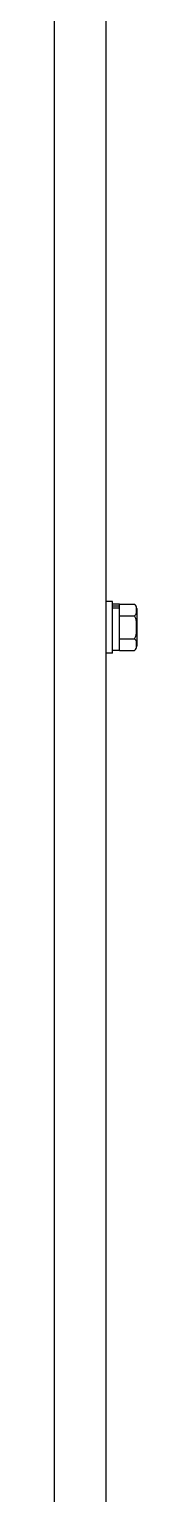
# Model space of a CAD drawing. Extents: x 61367 to 140945, y -1257 to 25588.
# Drawn here: x 92311.4 to 92330.5, y 15454.4 to 15794.2 of the extents above; entities that cross this region are included whole.
import ezdxf

# ---------------------------------------------------------------- set-up
doc = ezdxf.new("R2010")
doc.units = 0
doc.header["$MEASUREMENT"] = 0
doc.layers.get('0').update_dxf_attribs({"linetype": 'CONTINUOUS'})
for name, color, linetype in [('2401-00300-M6-16HWMC_0', 7, 'CONTINUOUS'), ('4212-62832_1_0', 7, 'CONTINUOUS'), ('4212-73754_1_0', 7, 'CONTINUOUS')]:
    doc.layers.add(name, color=color, linetype=linetype)

# ---------------------------------------------------------------- blocks, each defined once
blk = doc.blocks.new('RYHTHYT')
at = {"layer": '2401-00300-M6-16HWMC_0', "color": 7, "linetype": 'Continuous'}
for p, q in [((-32594.54, -68032.16), (-32595.99, -68032.16)), ((-32594.54, -68044.16), (-32594.54, -68032.16)), ((-32592.89, -68032.79), (-32594.54, -68032.79)), ((-32592.89, -68033.22), (-32594.54, -68033.22)), ((-32592.89, -68043.54), (-32592.89, -68032.79)), ((-32592.89, -68032.81), (-32589.41, -68032.81)), ((-32592.89, -68033.71), (-32594.54, -68033.71)), ((-32592.89, -68035.49), (-32589.41, -68035.49)), ((-32588.89, -68033.81), (-32588.89, -68042.52)), ((-32592.89, -68040.84), (-32589.41, -68040.84)), ((-32594.54, -68044.16), (-32595.99, -68044.16)), ((-32592.89, -68043.54), (-32594.54, -68043.54)), ((-32592.89, -68043.52), (-32589.41, -68043.52))]:
    blk.add_line(p, q, dxfattribs=at)
for centre, start, end in [((-32590.11, -68033.81), 0, 55.052), ((-32590.11, -68042.52), 304.948, 0)]:
    blk.add_arc(centre, 1.22, start, end, dxfattribs=at)
for points, knots in [([(-32589.41, -68035.49), (-32589.29, -68035.41), (-32589.11, -68035.21), (-32588.94, -68034.73), (-32588.91, -68034.15), (-32588.94, -68033.56), (-32589.11, -68033.09), (-32589.29, -68032.89), (-32589.41, -68032.81)], [0, 0, 0, 0, 0.143491, 0.266268, 0.499999, 0.733731, 0.856509, 1, 1, 1, 1]), ([(-32589.41, -68040.84), (-32589.14, -68040.47), (-32588.94, -68039.53), (-32588.91, -68038.16), (-32588.94, -68036.8), (-32589.14, -68035.86), (-32589.41, -68035.49)], [0, 0, 0, 0, 0.248888, 0.499999, 0.75111, 1, 1, 1, 1]), ([(-32589.41, -68043.52), (-32589.29, -68043.44), (-32589.11, -68043.24), (-32588.94, -68042.77), (-32588.91, -68042.18), (-32588.94, -68041.59), (-32589.11, -68041.12), (-32589.29, -68040.92), (-32589.41, -68040.84)], [0, 0, 0, 0, 0.14349, 0.266269, 0.5, 0.733731, 0.856508, 1, 1, 1, 1])]:
    blk.add_open_spline(points, degree=3, knots=knots, dxfattribs=at)
at = {"layer": '4212-62832_1_0', "color": 7, "linetype": 'Continuous'}
blk.add_line((-32607.99, -67513.16), (-32607.99, -69588.16), dxfattribs=at)
at = {"layer": '4212-73754_1_0', "color": 7, "linetype": 'Continuous'}
blk.add_line((-32595.99, -68535.66), (-32595.99, -67514.86), dxfattribs=at)

msp = doc.modelspace()

# ---------------------------------------------------------------- block references
at = {"lineweight": -3}
msp.add_blockref('RYHTHYT', (124919.399, 83693.606), dxfattribs=at)

doc.saveas('drawing.dxf')
